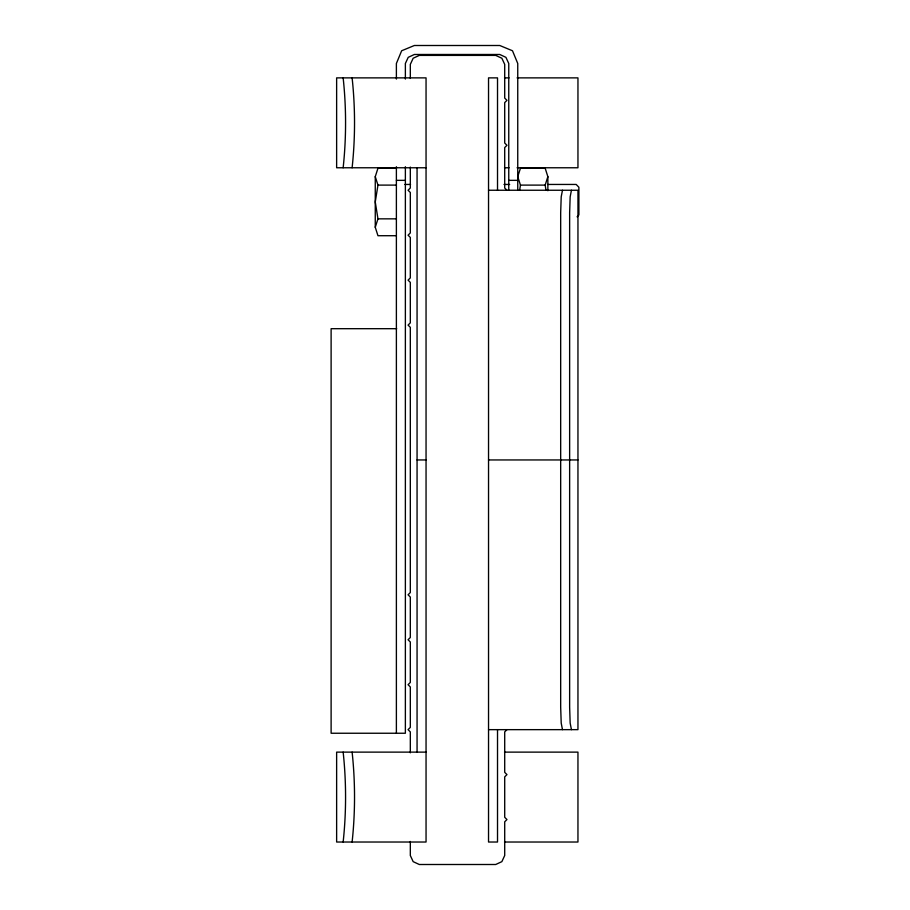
<?xml version="1.0" encoding="UTF-8"?>
<svg xmlns="http://www.w3.org/2000/svg" width="910" height="910" viewBox="0 0 910 910"><rect width="100%" height="100%" fill="white"/><g stroke="black" fill="none" stroke-linecap="round" stroke-linejoin="round"><path stroke-width="1.36" d="M396.385 168.236L377.957 168.236L375.261 176.665L377.957 185.105L375.261 201.975L377.957 218.844L375.261 227.273L377.957 235.713L396.385 235.713M519.621 190.292L520.452 185.105L517.745 176.665L520.452 168.236L545.17 168.236L547.865 176.665L547.865 190.725M343.15 167.77C346.369 138.127 346.369 107.505 343.15 77.873M352.113 167.77C355.332 138.127 355.332 107.505 352.113 77.873M343.15 842.023C346.369 812.38 346.369 781.758 343.15 752.126M352.113 842.023C355.332 812.38 355.332 781.758 352.113 752.126M562.471 190.247L561.208 196.833L560.674 212.724L560.674 707.172L561.208 723.063L562.471 729.649M571.434 190.247L570.16 196.833L569.637 212.724L569.637 707.172L570.16 723.063L571.434 729.649M546 190.292L545.17 185.105L547.865 176.665M577.088 216.819L578.885 214.931L578.885 187.278L576.189 184.446L547.865 184.446M506.961 729.649L504.709 731.902L504.709 772.351L506.961 774.603L504.709 776.844L504.709 817.305L506.961 819.546L504.709 821.798L504.709 855.514L501.865 861.645L495.722 864.5L419.305 864.5L413.163 861.645L410.319 855.514L410.319 841.466M504.504 77.873L509.031 77.873M517.062 77.873L577.952 77.873L577.952 167.77L517.062 167.77M426.051 167.77L336.632 167.77L336.632 77.873L426.051 77.873L426.051 842.023L336.632 842.023L336.632 752.126L426.051 752.126M504.504 167.77L509.031 167.77M396.385 180.351L405.371 180.351M508.758 180.351L517.745 180.351M404.882 184.446L410.546 184.446M503.981 184.446L509.646 184.446M377.957 185.105L396.385 185.105M520.452 185.105L545.17 185.105M488.534 190.247L577.952 190.247L577.952 729.649L488.534 729.649M377.957 218.844L396.385 218.844M396.68 328.692L331.115 328.692L331.115 733.244L405.371 733.244L405.371 166.712M417.064 459.948L426.051 459.948M488.534 459.948L560.332 459.948M560.674 459.948L577.952 459.948M504.504 752.126L577.952 752.126L577.952 842.023L504.504 842.023M506.961 190.247L504.709 187.995L504.709 147.545L506.961 145.293L504.709 143.052L504.709 102.591L506.961 100.339L504.709 98.098L504.709 64.382L501.865 58.24L495.722 55.396L419.305 55.396L413.163 58.24L410.319 64.382L410.319 78.431M517.745 190.19L517.745 63.484L512.489 50.767L499.772 45.5L414.368 45.5L401.651 50.767L396.385 63.484L396.385 79.09M508.758 190.19L508.758 63.484L505.914 57.341L499.772 54.486L414.368 54.486L408.226 57.341L405.371 63.484L405.371 79.09M497.52 190.247L497.52 77.873L488.534 77.873L488.534 842.023L497.52 842.023L497.52 729.649M417.064 167.77L417.064 752.126M410.319 167.076L410.319 187.995L408.067 190.247L410.319 192.488L410.319 232.949L408.067 235.189L410.319 237.442L410.319 277.903L408.067 280.144L410.319 282.396L410.319 322.845L408.067 325.098L410.319 327.338L410.319 592.546L408.067 594.799L410.319 597.051L410.319 637.5L408.067 639.753L410.319 641.994L410.319 682.455L408.067 684.695L410.319 686.948L410.319 727.397L408.067 729.649L410.319 731.902L410.319 752.82M396.385 166.712L396.385 733.244M375.261 176.665L375.261 227.273"/></g></svg>
